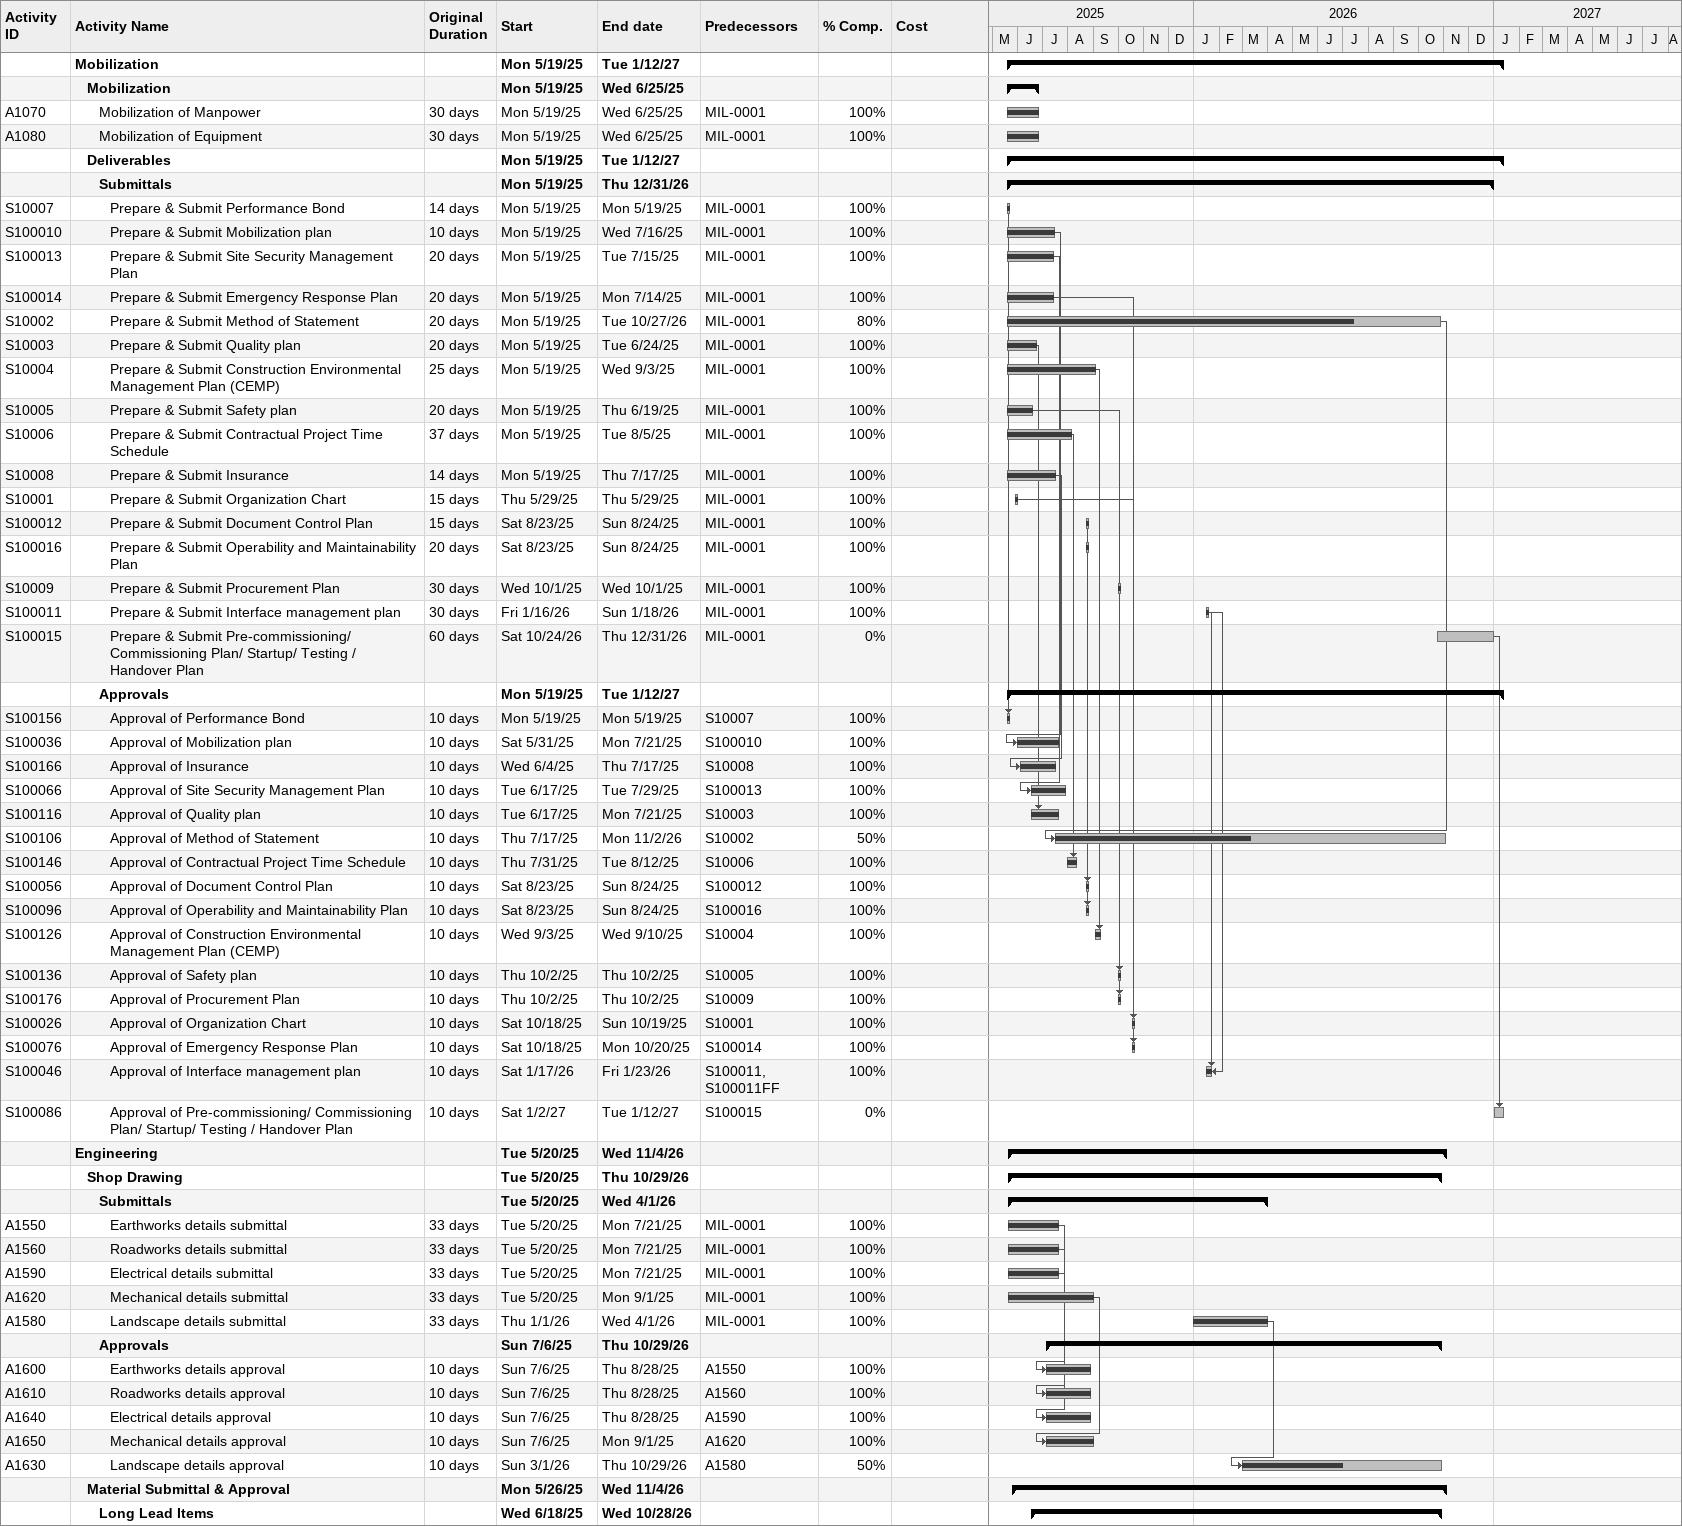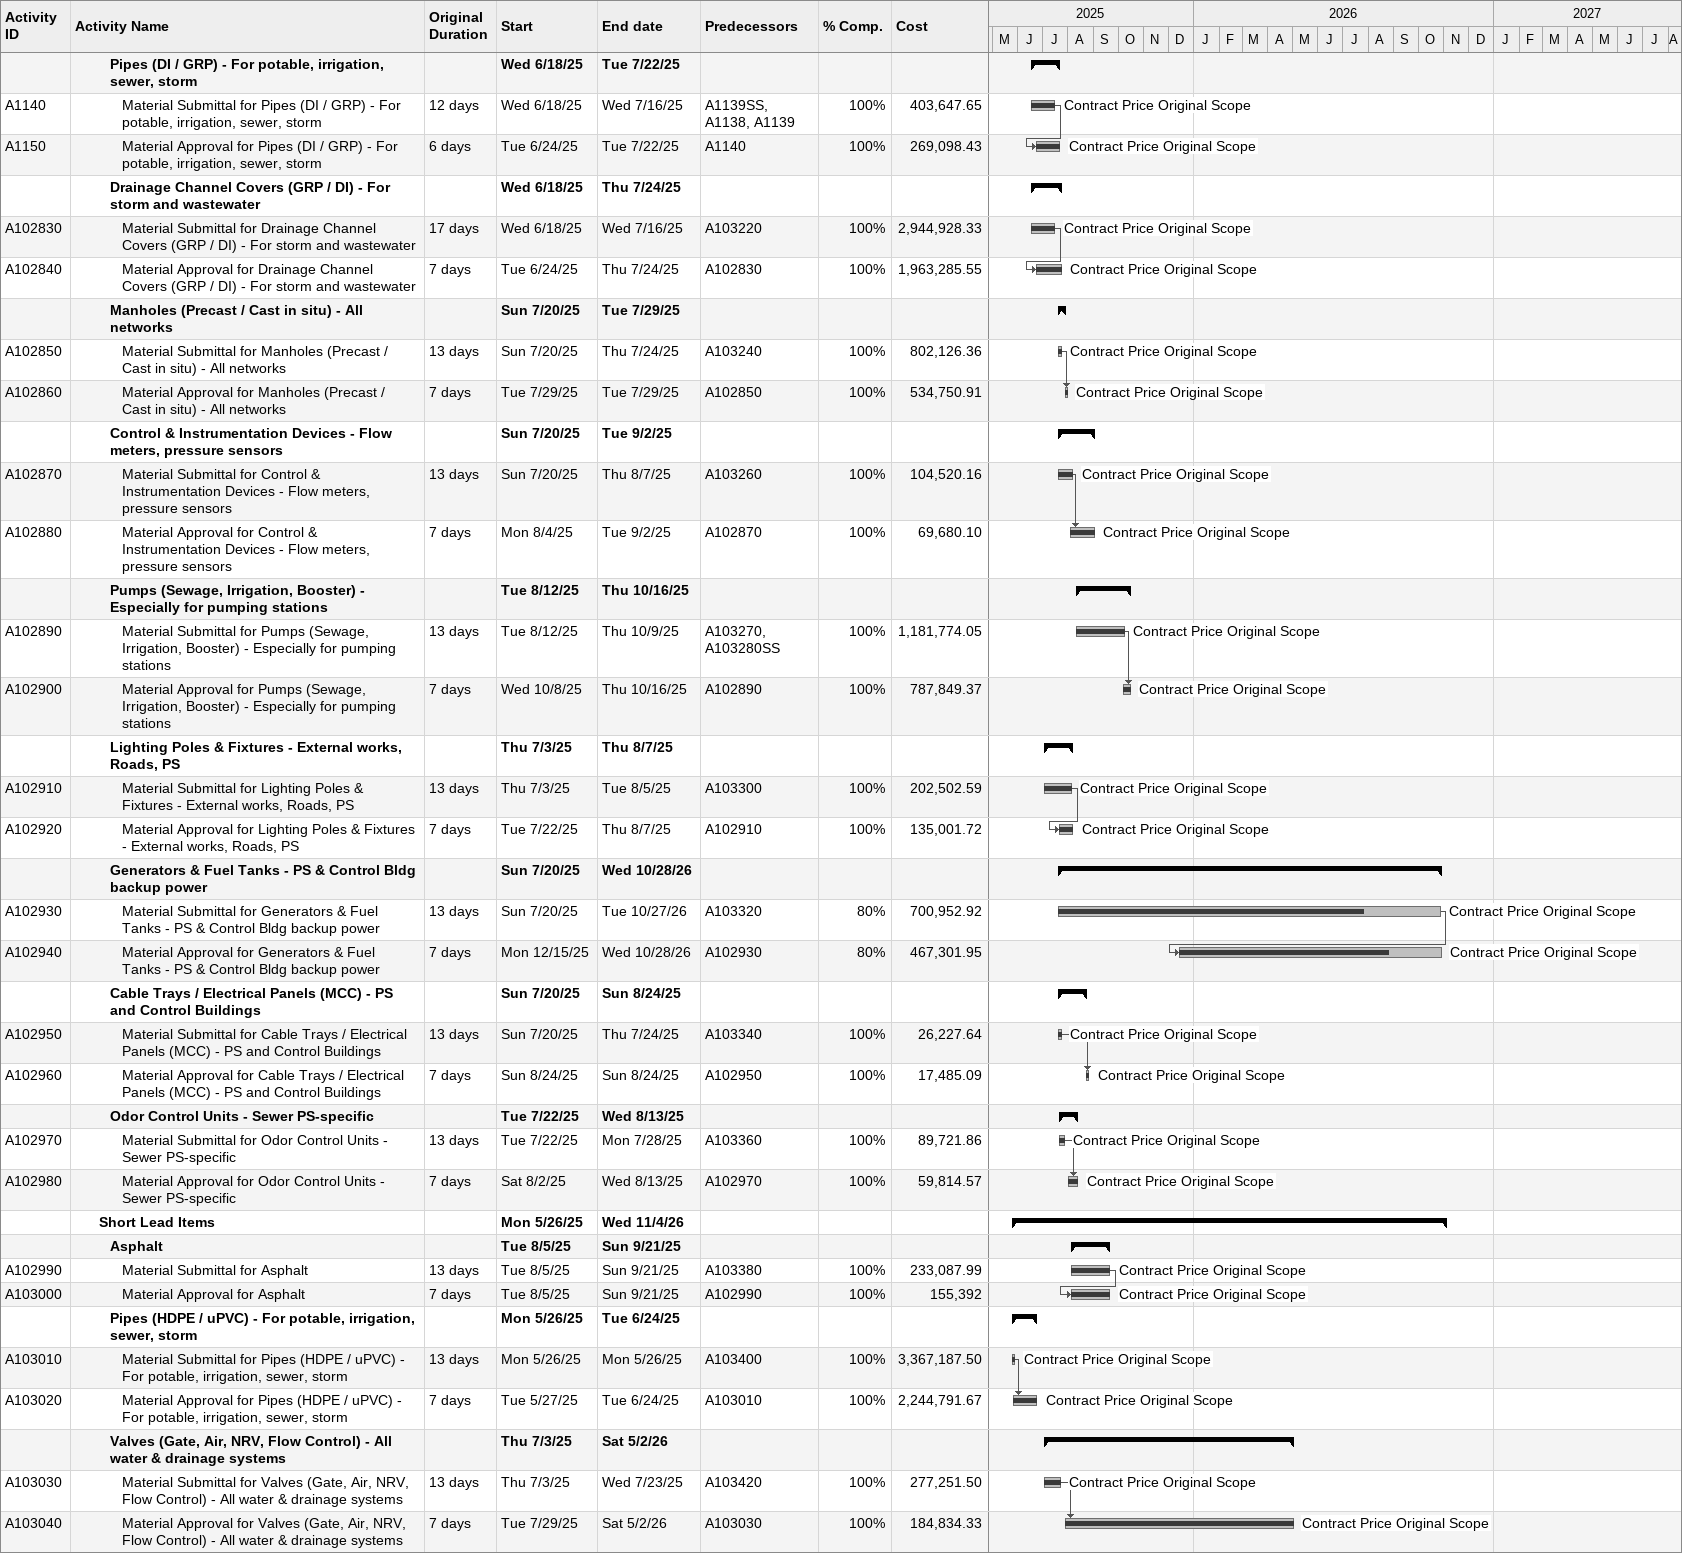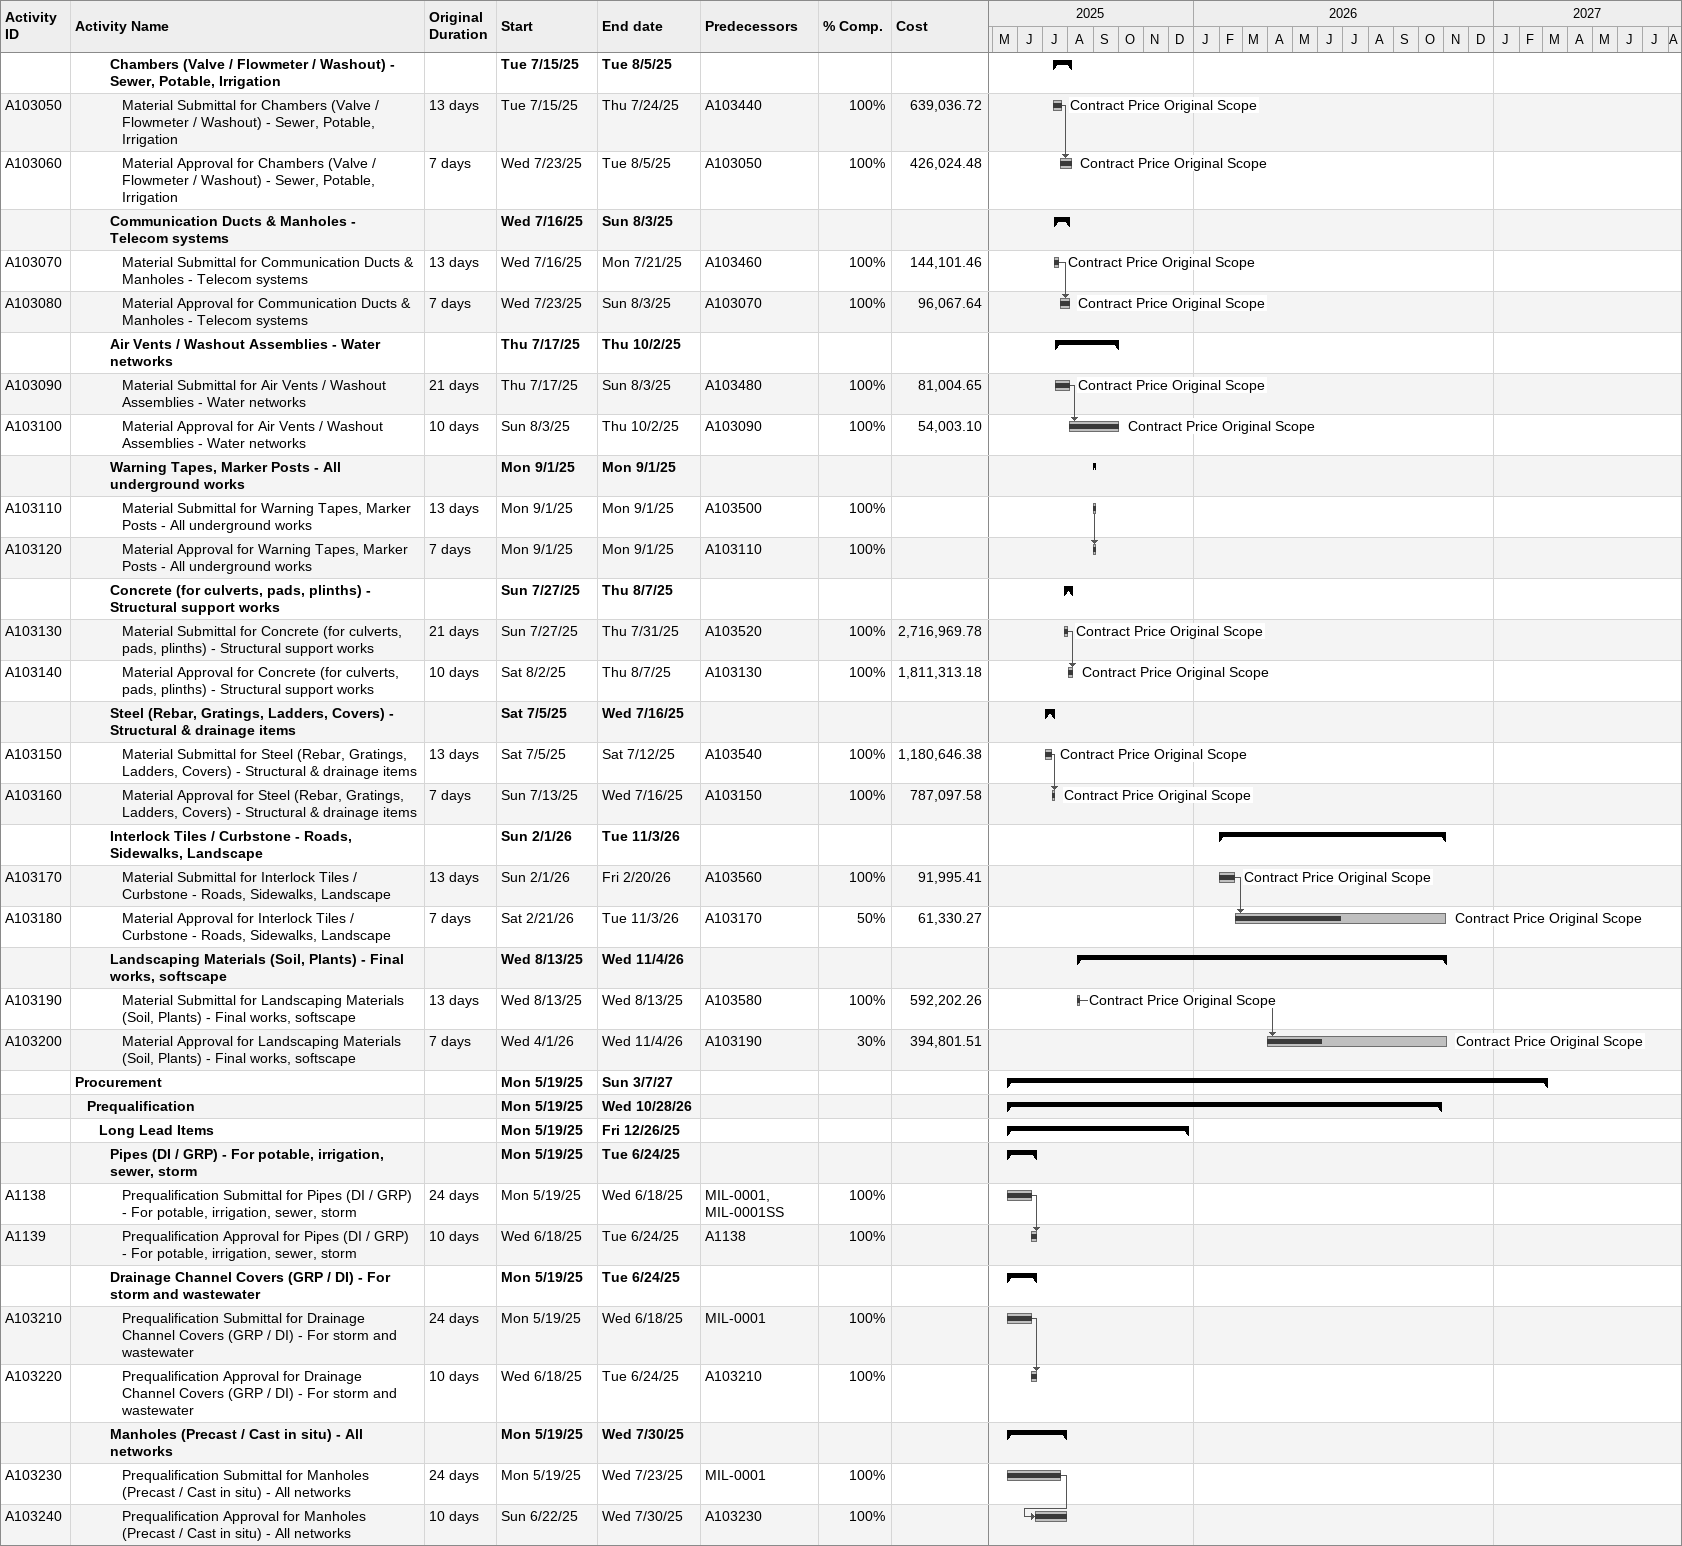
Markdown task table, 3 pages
| ID | Level | Task | Original duration | Start | Finish | Predecessors | Resources | % complete | Cost |
|---|---|---|---|---|---|---|---|---|---|
|  | 1 | **Mobilization** |  | 2025-05-19 | 2027-01-12 |  |  |  |  |
|  | 2 | **Mobilization** |  | 2025-05-19 | 2025-06-25 |  |  |  |  |
| A1070 | 3 | Mobilization of Manpower | 30d | 2025-05-19 | 2025-06-25 | MIL-0001 |  | 100 |  |
| A1080 | 3 | Mobilization of Equipment | 30d | 2025-05-19 | 2025-06-25 | MIL-0001 |  | 100 |  |
|  | 2 | **Deliverables** |  | 2025-05-19 | 2027-01-12 |  |  |  |  |
|  | 3 | **Submittals** |  | 2025-05-19 | 2026-12-31 |  |  |  |  |
| S10007 | 4 | Prepare & Submit Performance Bond | 14d | 2025-05-19 | 2025-05-19 | MIL-0001 |  | 100 |  |
| S100010 | 4 | Prepare & Submit Mobilization plan | 10d | 2025-05-19 | 2025-07-16 | MIL-0001 |  | 100 |  |
| S100013 | 4 | Prepare & Submit Site Security Management Plan | 20d | 2025-05-19 | 2025-07-15 | MIL-0001 |  | 100 |  |
| S100014 | 4 | Prepare & Submit Emergency Response Plan | 20d | 2025-05-19 | 2025-07-14 | MIL-0001 |  | 100 |  |
| S10002 | 4 | Prepare & Submit Method of Statement | 20d | 2025-05-19 | 2026-10-27 | MIL-0001 |  | 80 |  |
| S10003 | 4 | Prepare & Submit Quality plan | 20d | 2025-05-19 | 2025-06-24 | MIL-0001 |  | 100 |  |
| S10004 | 4 | Prepare & Submit Construction Environmental Management Plan (CEMP) | 25d | 2025-05-19 | 2025-09-03 | MIL-0001 |  | 100 |  |
| S10005 | 4 | Prepare & Submit Safety plan | 20d | 2025-05-19 | 2025-06-19 | MIL-0001 |  | 100 |  |
| S10006 | 4 | Prepare & Submit Contractual Project Time Schedule | 37d | 2025-05-19 | 2025-08-05 | MIL-0001 |  | 100 |  |
| S10008 | 4 | Prepare & Submit Insurance | 14d | 2025-05-19 | 2025-07-17 | MIL-0001 |  | 100 |  |
| S10001 | 4 | Prepare & Submit Organization Chart | 15d | 2025-05-29 | 2025-05-29 | MIL-0001 |  | 100 |  |
| S100012 | 4 | Prepare & Submit Document Control Plan | 15d | 2025-08-23 | 2025-08-24 | MIL-0001 |  | 100 |  |
| S100016 | 4 | Prepare & Submit Operability and Maintainability Plan | 20d | 2025-08-23 | 2025-08-24 | MIL-0001 |  | 100 |  |
| S10009 | 4 | Prepare & Submit Procurement Plan | 30d | 2025-10-01 | 2025-10-01 | MIL-0001 |  | 100 |  |
| S100011 | 4 | Prepare & Submit Interface management plan | 30d | 2026-01-16 | 2026-01-18 | MIL-0001 |  | 100 |  |
| S100015 | 4 | Prepare & Submit Pre-commissioning/ Commissioning Plan/ Startup/ Testing / Handover Plan | 60d | 2026-10-24 | 2026-12-31 | MIL-0001 |  | 0 |  |
|  | 3 | **Approvals** |  | 2025-05-19 | 2027-01-12 |  |  |  |  |
| S100156 | 4 | Approval of Performance Bond | 10d | 2025-05-19 | 2025-05-19 | S10007 |  | 100 |  |
| S100036 | 4 | Approval of Mobilization plan | 10d | 2025-05-31 | 2025-07-21 | S100010 |  | 100 |  |
| S100166 | 4 | Approval of Insurance | 10d | 2025-06-04 | 2025-07-17 | S10008 |  | 100 |  |
| S100066 | 4 | Approval of Site Security Management Plan | 10d | 2025-06-17 | 2025-07-29 | S100013 |  | 100 |  |
| S100116 | 4 | Approval of Quality plan | 10d | 2025-06-17 | 2025-07-21 | S10003 |  | 100 |  |
| S100106 | 4 | Approval of Method of Statement | 10d | 2025-07-17 | 2026-11-02 | S10002 |  | 50 |  |
| S100146 | 4 | Approval of Contractual Project Time Schedule | 10d | 2025-07-31 | 2025-08-12 | S10006 |  | 100 |  |
| S100056 | 4 | Approval of Document Control Plan | 10d | 2025-08-23 | 2025-08-24 | S100012 |  | 100 |  |
| S100096 | 4 | Approval of Operability and Maintainability Plan | 10d | 2025-08-23 | 2025-08-24 | S100016 |  | 100 |  |
| S100126 | 4 | Approval of Construction Environmental Management Plan (CEMP) | 10d | 2025-09-03 | 2025-09-10 | S10004 |  | 100 |  |
| S100136 | 4 | Approval of Safety plan | 10d | 2025-10-02 | 2025-10-02 | S10005 |  | 100 |  |
| S100176 | 4 | Approval of Procurement Plan | 10d | 2025-10-02 | 2025-10-02 | S10009 |  | 100 |  |
| S100026 | 4 | Approval of Organization Chart | 10d | 2025-10-18 | 2025-10-19 | S10001 |  | 100 |  |
| S100076 | 4 | Approval of Emergency Response Plan | 10d | 2025-10-18 | 2025-10-20 | S100014 |  | 100 |  |
| S100046 | 4 | Approval of Interface management plan | 10d | 2026-01-17 | 2026-01-23 | S100011, S100011FF |  | 100 |  |
| S100086 | 4 | Approval of Pre-commissioning/ Commissioning Plan/ Startup/ Testing / Handover Plan | 10d | 2027-01-02 | 2027-01-12 | S100015 |  | 0 |  |
|  | 1 | **Engineering** |  | 2025-05-20 | 2026-11-04 |  |  |  |  |
|  | 2 | **Shop Drawing** |  | 2025-05-20 | 2026-10-29 |  |  |  |  |
|  | 3 | **Submittals** |  | 2025-05-20 | 2026-04-01 |  |  |  |  |
| A1550 | 4 | Earthworks details submittal | 33d | 2025-05-20 | 2025-07-21 | MIL-0001 |  | 100 |  |
| A1560 | 4 | Roadworks details submittal | 33d | 2025-05-20 | 2025-07-21 | MIL-0001 |  | 100 |  |
| A1590 | 4 | Electrical details submittal | 33d | 2025-05-20 | 2025-07-21 | MIL-0001 |  | 100 |  |
| A1620 | 4 | Mechanical details submittal | 33d | 2025-05-20 | 2025-09-01 | MIL-0001 |  | 100 |  |
| A1580 | 4 | Landscape details submittal | 33d | 2026-01-01 | 2026-04-01 | MIL-0001 |  | 100 |  |
|  | 3 | **Approvals** |  | 2025-07-06 | 2026-10-29 |  |  |  |  |
| A1600 | 4 | Earthworks details approval | 10d | 2025-07-06 | 2025-08-28 | A1550 |  | 100 |  |
| A1610 | 4 | Roadworks details approval | 10d | 2025-07-06 | 2025-08-28 | A1560 |  | 100 |  |
| A1640 | 4 | Electrical details approval | 10d | 2025-07-06 | 2025-08-28 | A1590 |  | 100 |  |
| A1650 | 4 | Mechanical details approval | 10d | 2025-07-06 | 2025-09-01 | A1620 |  | 100 |  |
| A1630 | 4 | Landscape details approval | 10d | 2026-03-01 | 2026-10-29 | A1580 |  | 50 |  |
|  | 2 | **Material Submittal & Approval** |  | 2025-05-26 | 2026-11-04 |  |  |  |  |
|  | 3 | **Long Lead Items** |  | 2025-06-18 | 2026-10-28 |  |  |  |  |
|  | 4 | **Pipes (DI / GRP) - For potable, irrigation, sewer, storm** |  | 2025-06-18 | 2025-07-22 |  |  |  |  |
| A1140 | 5 | Material Submittal for Pipes (DI / GRP) - For potable, irrigation, sewer, storm | 12d | 2025-06-18 | 2025-07-16 | A1139SS, A1138, A1139 | Contract Price Original Scope | 100 | 403647.65 |
| A1150 | 5 | Material Approval for Pipes (DI / GRP) - For potable, irrigation, sewer, storm | 6d | 2025-06-24 | 2025-07-22 | A1140 | Contract Price Original Scope | 100 | 269098.43 |
|  | 4 | **Drainage Channel Covers (GRP / DI) - For storm and wastewater** |  | 2025-06-18 | 2025-07-24 |  |  |  |  |
| A102830 | 5 | Material Submittal for Drainage Channel Covers (GRP / DI) - For storm and wastewater | 17d | 2025-06-18 | 2025-07-16 | A103220 | Contract Price Original Scope | 100 | 2944928.33 |
| A102840 | 5 | Material Approval for Drainage Channel Covers (GRP / DI) - For storm and wastewater | 7d | 2025-06-24 | 2025-07-24 | A102830 | Contract Price Original Scope | 100 | 1963285.55 |
|  | 4 | **Manholes (Precast / Cast in situ) - All networks** |  | 2025-07-20 | 2025-07-29 |  |  |  |  |
| A102850 | 5 | Material Submittal for Manholes (Precast / Cast in situ) - All networks | 13d | 2025-07-20 | 2025-07-24 | A103240 | Contract Price Original Scope | 100 | 802126.36 |
| A102860 | 5 | Material Approval for Manholes (Precast / Cast in situ) - All networks | 7d | 2025-07-29 | 2025-07-29 | A102850 | Contract Price Original Scope | 100 | 534750.91 |
|  | 4 | **Control & Instrumentation Devices - Flow meters, pressure sensors** |  | 2025-07-20 | 2025-09-02 |  |  |  |  |
| A102870 | 5 | Material Submittal for Control & Instrumentation Devices - Flow meters, pressure sensors | 13d | 2025-07-20 | 2025-08-07 | A103260 | Contract Price Original Scope | 100 | 104520.16 |
| A102880 | 5 | Material Approval for Control & Instrumentation Devices - Flow meters, pressure sensors | 7d | 2025-08-04 | 2025-09-02 | A102870 | Contract Price Original Scope | 100 | 69680.10 |
|  | 4 | **Pumps (Sewage, Irrigation, Booster) - Especially for pumping stations** |  | 2025-08-12 | 2025-10-16 |  |  |  |  |
| A102890 | 5 | Material Submittal for Pumps (Sewage, Irrigation, Booster) - Especially for pumping stations | 13d | 2025-08-12 | 2025-10-09 | A103270, A103280SS | Contract Price Original Scope | 100 | 1181774.05 |
| A102900 | 5 | Material Approval for Pumps (Sewage, Irrigation, Booster) - Especially for pumping stations | 7d | 2025-10-08 | 2025-10-16 | A102890 | Contract Price Original Scope | 100 | 787849.37 |
|  | 4 | **Lighting Poles & Fixtures - External works, Roads, PS** |  | 2025-07-03 | 2025-08-07 |  |  |  |  |
| A102910 | 5 | Material Submittal for Lighting Poles & Fixtures - External works, Roads, PS | 13d | 2025-07-03 | 2025-08-05 | A103300 | Contract Price Original Scope | 100 | 202502.59 |
| A102920 | 5 | Material Approval for Lighting Poles & Fixtures - External works, Roads, PS | 7d | 2025-07-22 | 2025-08-07 | A102910 | Contract Price Original Scope | 100 | 135001.72 |
|  | 4 | **Generators & Fuel Tanks - PS & Control Bldg backup power** |  | 2025-07-20 | 2026-10-28 |  |  |  |  |
| A102930 | 5 | Material Submittal for Generators & Fuel Tanks - PS & Control Bldg backup power | 13d | 2025-07-20 | 2026-10-27 | A103320 | Contract Price Original Scope | 80 | 700952.92 |
| A102940 | 5 | Material Approval for Generators & Fuel Tanks - PS & Control Bldg backup power | 7d | 2025-12-15 | 2026-10-28 | A102930 | Contract Price Original Scope | 80 | 467301.95 |
|  | 4 | **Cable Trays / Electrical Panels (MCC) - PS and Control Buildings** |  | 2025-07-20 | 2025-08-24 |  |  |  |  |
| A102950 | 5 | Material Submittal for Cable Trays / Electrical Panels (MCC) - PS and Control Buildings | 13d | 2025-07-20 | 2025-07-24 | A103340 | Contract Price Original Scope | 100 | 26227.64 |
| A102960 | 5 | Material Approval for Cable Trays / Electrical Panels (MCC) - PS and Control Buildings | 7d | 2025-08-24 | 2025-08-24 | A102950 | Contract Price Original Scope | 100 | 17485.09 |
|  | 4 | **Odor Control Units - Sewer PS-specific** |  | 2025-07-22 | 2025-08-13 |  |  |  |  |
| A102970 | 5 | Material Submittal for Odor Control Units - Sewer PS-specific | 13d | 2025-07-22 | 2025-07-28 | A103360 | Contract Price Original Scope | 100 | 89721.86 |
| A102980 | 5 | Material Approval for Odor Control Units - Sewer PS-specific | 7d | 2025-08-02 | 2025-08-13 | A102970 | Contract Price Original Scope | 100 | 59814.57 |
|  | 3 | **Short Lead Items** |  | 2025-05-26 | 2026-11-04 |  |  |  |  |
|  | 4 | **Asphalt** |  | 2025-08-05 | 2025-09-21 |  |  |  |  |
| A102990 | 5 | Material Submittal for Asphalt | 13d | 2025-08-05 | 2025-09-21 | A103380 | Contract Price Original Scope | 100 | 233087.99 |
| A103000 | 5 | Material Approval for Asphalt | 7d | 2025-08-05 | 2025-09-21 | A102990 | Contract Price Original Scope | 100 | 155392 |
|  | 4 | **Pipes (HDPE / uPVC) - For potable, irrigation, sewer, storm** |  | 2025-05-26 | 2025-06-24 |  |  |  |  |
| A103010 | 5 | Material Submittal for Pipes (HDPE / uPVC) - For potable, irrigation, sewer, storm | 13d | 2025-05-26 | 2025-05-26 | A103400 | Contract Price Original Scope | 100 | 3367187.50 |
| A103020 | 5 | Material Approval for Pipes (HDPE / uPVC) - For potable, irrigation, sewer, storm | 7d | 2025-05-27 | 2025-06-24 | A103010 | Contract Price Original Scope | 100 | 2244791.67 |
|  | 4 | **Valves (Gate, Air, NRV, Flow Control) - All water & drainage systems** |  | 2025-07-03 | 2026-05-02 |  |  |  |  |
| A103030 | 5 | Material Submittal for Valves (Gate, Air, NRV, Flow Control) - All water & drainage systems | 13d | 2025-07-03 | 2025-07-23 | A103420 | Contract Price Original Scope | 100 | 277251.50 |
| A103040 | 5 | Material Approval for Valves (Gate, Air, NRV, Flow Control) - All water & drainage systems | 7d | 2025-07-29 | 2026-05-02 | A103030 | Contract Price Original Scope | 100 | 184834.33 |
|  | 4 | **Chambers (Valve / Flowmeter / Washout) - Sewer, Potable, Irrigation** |  | 2025-07-15 | 2025-08-05 |  |  |  |  |
| A103050 | 5 | Material Submittal for Chambers (Valve / Flowmeter / Washout) - Sewer, Potable, Irrigation | 13d | 2025-07-15 | 2025-07-24 | A103440 | Contract Price Original Scope | 100 | 639036.72 |
| A103060 | 5 | Material Approval for Chambers (Valve / Flowmeter / Washout) - Sewer, Potable, Irrigation | 7d | 2025-07-23 | 2025-08-05 | A103050 | Contract Price Original Scope | 100 | 426024.48 |
|  | 4 | **Communication Ducts & Manholes - Telecom systems** |  | 2025-07-16 | 2025-08-03 |  |  |  |  |
| A103070 | 5 | Material Submittal for Communication Ducts & Manholes - Telecom systems | 13d | 2025-07-16 | 2025-07-21 | A103460 | Contract Price Original Scope | 100 | 144101.46 |
| A103080 | 5 | Material Approval for Communication Ducts & Manholes - Telecom systems | 7d | 2025-07-23 | 2025-08-03 | A103070 | Contract Price Original Scope | 100 | 96067.64 |
|  | 4 | **Air Vents / Washout Assemblies - Water networks** |  | 2025-07-17 | 2025-10-02 |  |  |  |  |
| A103090 | 5 | Material Submittal for Air Vents / Washout Assemblies - Water networks | 21d | 2025-07-17 | 2025-08-03 | A103480 | Contract Price Original Scope | 100 | 81004.65 |
| A103100 | 5 | Material Approval for Air Vents / Washout Assemblies - Water networks | 10d | 2025-08-03 | 2025-10-02 | A103090 | Contract Price Original Scope | 100 | 54003.10 |
|  | 4 | **Warning Tapes, Marker Posts - All underground works** |  | 2025-09-01 | 2025-09-01 |  |  |  |  |
| A103110 | 5 | Material Submittal for Warning Tapes, Marker Posts - All underground works | 13d | 2025-09-01 | 2025-09-01 | A103500 |  | 100 |  |
| A103120 | 5 | Material Approval for Warning Tapes, Marker Posts - All underground works | 7d | 2025-09-01 | 2025-09-01 | A103110 |  | 100 |  |
|  | 4 | **Concrete (for culverts, pads, plinths) - Structural support works** |  | 2025-07-27 | 2025-08-07 |  |  |  |  |
| A103130 | 5 | Material Submittal for Concrete (for culverts, pads, plinths) - Structural support works | 21d | 2025-07-27 | 2025-07-31 | A103520 | Contract Price Original Scope | 100 | 2716969.78 |
| A103140 | 5 | Material Approval for Concrete (for culverts, pads, plinths) - Structural support works | 10d | 2025-08-02 | 2025-08-07 | A103130 | Contract Price Original Scope | 100 | 1811313.18 |
|  | 4 | **Steel (Rebar, Gratings, Ladders, Covers) - Structural & drainage items** |  | 2025-07-05 | 2025-07-16 |  |  |  |  |
| A103150 | 5 | Material Submittal for Steel (Rebar, Gratings, Ladders, Covers) - Structural & drainage items | 13d | 2025-07-05 | 2025-07-12 | A103540 | Contract Price Original Scope | 100 | 1180646.38 |
| A103160 | 5 | Material Approval for Steel (Rebar, Gratings, Ladders, Covers) - Structural & drainage items | 7d | 2025-07-13 | 2025-07-16 | A103150 | Contract Price Original Scope | 100 | 787097.58 |
|  | 4 | **Interlock Tiles / Curbstone - Roads, Sidewalks, Landscape** |  | 2026-02-01 | 2026-11-03 |  |  |  |  |
| A103170 | 5 | Material Submittal for Interlock Tiles / Curbstone - Roads, Sidewalks, Landscape | 13d | 2026-02-01 | 2026-02-20 | A103560 | Contract Price Original Scope | 100 | 91995.41 |
| A103180 | 5 | Material Approval for Interlock Tiles / Curbstone - Roads, Sidewalks, Landscape | 7d | 2026-02-21 | 2026-11-03 | A103170 | Contract Price Original Scope | 50 | 61330.27 |
|  | 4 | **Landscaping Materials (Soil, Plants) - Final works, softscape** |  | 2025-08-13 | 2026-11-04 |  |  |  |  |
| A103190 | 5 | Material Submittal for Landscaping Materials (Soil, Plants) - Final works, softscape | 13d | 2025-08-13 | 2025-08-13 | A103580 | Contract Price Original Scope | 100 | 592202.26 |
| A103200 | 5 | Material Approval for Landscaping Materials (Soil, Plants) - Final works, softscape | 7d | 2026-04-01 | 2026-11-04 | A103190 | Contract Price Original Scope | 30 | 394801.51 |
|  | 1 | **Procurement** |  | 2025-05-19 | 2027-03-07 |  |  |  |  |
|  | 2 | **Prequalification** |  | 2025-05-19 | 2026-10-28 |  |  |  |  |
|  | 3 | **Long Lead Items** |  | 2025-05-19 | 2025-12-26 |  |  |  |  |
|  | 4 | **Pipes (DI / GRP) - For potable, irrigation, sewer, storm** |  | 2025-05-19 | 2025-06-24 |  |  |  |  |
| A1138 | 5 | Prequalification Submittal for Pipes (DI / GRP) - For potable, irrigation, sewer, storm | 24d | 2025-05-19 | 2025-06-18 | MIL-0001, MIL-0001SS |  | 100 |  |
| A1139 | 5 | Prequalification Approval for Pipes (DI / GRP) - For potable, irrigation, sewer, storm | 10d | 2025-06-18 | 2025-06-24 | A1138 |  | 100 |  |
|  | 4 | **Drainage Channel Covers (GRP / DI) - For storm and wastewater** |  | 2025-05-19 | 2025-06-24 |  |  |  |  |
| A103210 | 5 | Prequalification Submittal for Drainage Channel Covers (GRP / DI) - For storm and wastewater | 24d | 2025-05-19 | 2025-06-18 | MIL-0001 |  | 100 |  |
| A103220 | 5 | Prequalification Approval for Drainage Channel Covers (GRP / DI) - For storm and wastewater | 10d | 2025-06-18 | 2025-06-24 | A103210 |  | 100 |  |
|  | 4 | **Manholes (Precast / Cast in situ) - All networks** |  | 2025-05-19 | 2025-07-30 |  |  |  |  |
| A103230 | 5 | Prequalification Submittal for Manholes (Precast / Cast in situ) - All networks | 24d | 2025-05-19 | 2025-07-23 | MIL-0001 |  | 100 |  |
| A103240 | 5 | Prequalification Approval for Manholes (Precast / Cast in situ) - All networks | 10d | 2025-06-22 | 2025-07-30 | A103230 |  | 100 |  |
